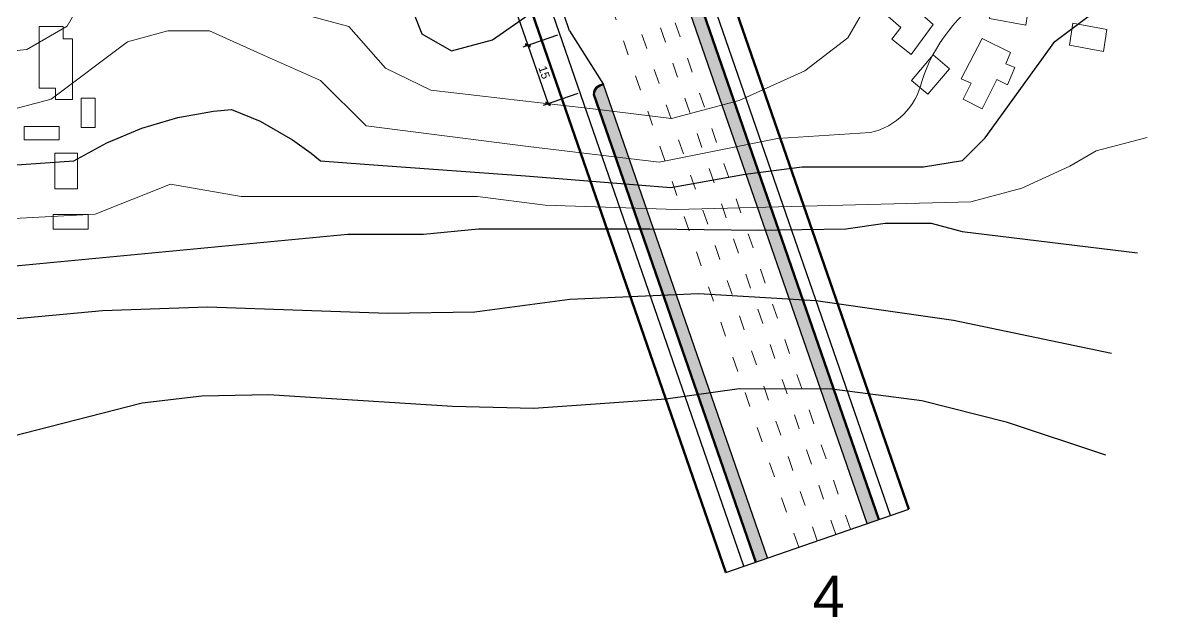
# Model space of a CAD drawing. Header units: millimetres. Extents: x -2825 to 30098, y -1816 to 5947.
# Drawn here: x -595.6 to -317.8, y 4982.8 to 5126.5 of the extents above; entities that cross this region are included whole.
import ezdxf

# ---------------------------------------------------------------- set-up
doc = ezdxf.new("R2010")
doc.units = ezdxf.units.MM
doc.linetypes.add('ACAD_ISO03W100', pattern=[30, 12, -18])
for name, color, linetype, lineweight in [('Дор. Розм.', 7, 'Continuous', 50), ('Забудова', 40, 'Continuous', 40), ('Осі', 30, 'Continuous', 15), ('Червоні лінії', 10, 'Continuous', 53)]:
    doc.layers.add(name, color=color, linetype=linetype, lineweight=lineweight)
doc.layers.add('Озелення', color=7, linetype='Continuous', true_color=0x9fff80)
doc.layers.add('Розмітка', color=7, linetype='ACAD_ISO03W100')
doc.styles.get("Standard").update_dxf_attribs({"font": 'arial.ttf'})
doc.dimstyles.new('ISO-25', dxfattribs={"dimtxt": 2, "dimasz": 1, "dimexe": 1.25, "dimexo": 0.625, "dimtad": 3, "dimtxsty": 'Standard', "dimblk": 'OBLIQUE', "dimcen": 2.5, "dimadec": 0, "dimazin": 0, "dimtfac": 1, "dimtmove": 1, "dimatfit": 3, "dimfxl": 1, "dimarcsym": 0})

# ---------------------------------------------------------------- blocks, each defined once
blk = doc.blocks.new('_Oblique')
at = {"color": 0, "linetype": 'ByBlock', "lineweight": -2}
blk.add_line((-0.5, -0.5), (0.5, 0.5), dxfattribs=at)

msp = doc.modelspace()

# ---------------------------------------------------------------- hatches: boundary and pattern name
at = {"layer": 'Озелення'}
h = msp.add_hatch(color=256, dxfattribs=at)
h.dxf.hatch_style = 1
h.paths.add_polyline_path([(-451.01569, 5186.57707), (-453.27853, 5193.34165, 0.432022924), (-456.6122, 5193.85064), (-453.85082, 5185.59623), (-436.87455, 5136.52595), (-434.03942, 5137.50678)])
h.paths.add_polyline_path([(-434.03942, 5137.50678), (-436.87455, 5136.52595), (-391.52856, 5005.45236), (-388.69343, 5006.43319)])
h = msp.add_hatch(color=256, dxfattribs=at)
h.dxf.hatch_style = 1
h.paths.add_polyline_path([(-418.4623, 4996.13441), (-415.62717, 4997.11525), (-455.23767, 5111.61029, 0.618033989), (-457.09196, 5107.79433)])

# ---------------------------------------------------------------- linework, layer by layer
for points, elevation in [([(-597.90603, 5132.46565), (-588.95071, 5140.24502), (-577.19121, 5161.86443), (-571.67328, 5166.02548), (-565.10437, 5167.22936), (-555.20997, 5164.57816), (-549.10605, 5159.38456), (-543.0434, 5148.88374), (-538.11345, 5143.95379), (-531.96232, 5141.05914), (-524.7257, 5141.05914), (-511.77718, 5142.11878), (-506.14019, 5138.86427), (-502.70959, 5132.92229), (-499.14635, 5123.91763), (-491.96158, 5119.76949), (-482.07653, 5122.41819), (-472.5103, 5129.17082), (-462.96222, 5133.0403), (-451.5021, 5136.11103), (-431.81038, 5133.27485), (-414.81156, 5133.86102), (-410.96891, 5137.70367), (-407.32166, 5145.90999)], 240), ([(-673.43503, 5081.91672), (-656.74101, 5083.04216), (-634.08587, 5089.65219), (-583.30605, 5093.16356), (-575.35211, 5097.56566), (-566.88523, 5101.09299), (-558.15999, 5103.63974), (-549.51427, 5105.17398), (-545.22119, 5105.58841), (-538.24547, 5102.72924), (-530.41714, 5098.28334), (-525.94317, 5095.03141), (-523.68902, 5093.15681), (-513.00474, 5092.37694), (-474.13344, 5089.53964), (-438.97011, 5086.69718), (-420.99435, 5089.97971), (-407.23898, 5091.69914), (-387.65524, 5091.69914), (-377.85251, 5091.69914), (-368.47384, 5093.26225), (-363.00296, 5098.73313), (-346.12137, 5122.02347), (-326.26987, 5137.02933)], 237), ([(-655.92049, 5062.18894), (-517.06149, 5075.44545), (-498.7731, 5075.44545), (-485.48666, 5076.69594), (-472.35654, 5076.69594), (-455.63126, 5076.69594), (-444.06424, 5076.69594), (-417.81397, 5076.44059), (-396.70201, 5076.69594), (-387.16704, 5078.10273), (-376.06895, 5078.10273), (-368.53201, 5076.08322), (-326.1281, 5070.96156)], 235), ([(-661.80329, 5046.59299), (-617.10826, 5053.19621), (-576.40902, 5057.00931), (-550.99437, 5057.83396), (-507.37252, 5056.35134), (-486.38654, 5056.68159), (-463.42137, 5059.72454), (-432.27475, 5061.10652), (-403.89092, 5059.35596), (-370.61016, 5054.64911), (-332.4274, 5046.66564)], 234), ([(-598.50374, 5026.53317), (-566.76846, 5034.61276), (-552.31932, 5036.35483), (-536.24254, 5036.66079), (-491.78831, 5033.8332), (-472.13092, 5033.38109), (-454.89085, 5034.58414), (-440.2135, 5035.60836), (-422.43316, 5038.07252), (-400.07742, 5037.99671), (-378.33197, 5035.19494), (-357.92622, 5030.01893), (-333.92012, 5022.05929)], 233)]:
    msp.add_lwpolyline(points, dxfattribs=dict(elevation=elevation))
at = {"layer": 'Defpoints', "linetype": 'Continuous', "lineweight": 15, "elevation": 238}
msp.add_lwpolyline([(-640.90754, 5104.93141), (-600.65745, 5104.93141), (-588.75122, 5108.12168), (-570.30706, 5121.99537), (-560.57332, 5124.60352), (-550.50767, 5124.60352), (-537.48175, 5118.73889), (-523.63268, 5112.63138), (-512.60338, 5101.60207), (-473.43004, 5096.65179), (-441.77706, 5092.82217), (-413.17214, 5098.60568), (-390.66336, 5100.01248, 0.28745504), (-378.31479, 5112.36105, -0.179894832), (-361.58951, 5133.77566, 0.112068021), (-344.70792, 5148.62521), (-330.83087, 5172.66096), (-317.80864, 5185.68319)], format="xyb", dxfattribs=at)
at = {"layer": 'Defpoints', "linetype": 'Continuous', "lineweight": 15}
for points, elevation in [([(-577.96026, 5137.81354), (-584.94039, 5125.72361), (-594.685, 5120.09755), (-608.90984, 5118.68107)], 239), ([(-391.45677, 5131.11704), (-396.19127, 5122.91664), (-406.61201, 5114.97083), (-422.4633, 5107.75143), (-438.78602, 5103.37777), (-457.80386, 5105.72243), (-474.73756, 5107.67632), (-497.01188, 5110.2815), (-507.95365, 5115.62213), (-516.78287, 5125.63806), (-525.87731, 5128.07491)], 239), ([(-323.80201, 5098.85673), (-336.11336, 5095.55791), (-342.52622, 5091.85545), (-354.08932, 5086.56818), (-366.4418, 5083.25834), (-437.71962, 5081.38261), (-469.35697, 5082.48929), (-485.67584, 5084.5526), (-542.88567, 5084.5526), (-559.95484, 5087.55377), (-578.14944, 5080.23841), (-622.00676, 5077.92961), (-635.54524, 5077.92961), (-654.67771, 5076.10195), (-671.37172, 5074.41379)], 236)]:
    msp.add_lwpolyline(points, dxfattribs=dict(at, elevation=elevation))
at = {"layer": 'Дор. Розм.', "lineweight": 30}
for p, q in [((-385.8583, 5007.41403), (-450.9873, 5195.67085)), ((-391.52856, 5005.45236), (-453.85082, 5185.59623)), ((-421.29743, 4995.15357), (-485.56345, 5180.91597)), ((-463.4495, 5124.64163), (-469.98048, 5143.51958)), ((-463.4495, 5124.64163), (-455.23767, 5111.61029)), ((-415.62717, 4997.11525), (-455.23767, 5111.61029))]:
    msp.add_line(p, q, dxfattribs=at)
at = {"layer": 'Дор. Розм.'}
for p, q in [((-388.69343, 5006.43319), (-451.01569, 5186.57707)), ((-418.4623, 4996.13441), (-457.58238, 5109.21189))]:
    msp.add_line(p, q, dxfattribs=at)
msp.add_arc((-455.21082, 5109.23874), 2.37171, 90.6485328, 180.6485328, dxfattribs=at)
at = {"layer": 'Забудова', "lineweight": 15}
for points in [[(-385.57412, 5122.59739), (-383.36324, 5125.43), (-388.31561, 5129.67889), (-380.09115, 5140.21263), (-373.28165, 5134.63594), (-378.32245, 5128.52815), (-375.58096, 5126.13814), (-380.88706, 5118.87961)], [(-361.95131, 5127.63735), (-361.14773, 5132.79242), (-352.35038, 5131.14532), (-353.15396, 5125.99024)], [(-585.89335, 5125.66907), (-585.89335, 5122.67821), (-583.60839, 5122.67821), (-583.60839, 5107.98783), (-587.7389, 5107.98783), (-587.7389, 5110.71479), (-591.69364, 5110.71479), (-591.69364, 5125.66907)], [(-334.37334, 5119.61905), (-333.54988, 5124.90166), (-341.78601, 5126.44369), (-342.60947, 5121.16108)], [(-363.73066, 5105.77884), (-360.19326, 5112.86034), (-357.55787, 5111.59025), (-355.80198, 5115.75397), (-357.98238, 5116.66664), (-356.83273, 5119.41072), (-363.73066, 5122.77444), (-368.77146, 5113.03737), (-366.38371, 5111.97515), (-368.32928, 5108.08032)], [(-376.80704, 5109.30662), (-371.5773, 5115.39346), (-375.59082, 5118.80209), (-380.82055, 5112.59351)], [(-578.11167, 5108.35515), (-578.11167, 5101.21826), (-581.55921, 5101.21826), (-581.55921, 5108.35515)], [(-586.8738, 5101.50496), (-586.8738, 5098.23395), (-595.32104, 5098.23395), (-595.32104, 5101.50496)], [(-582.44965, 5095.05945), (-582.44965, 5086.38758), (-587.89538, 5086.38758), (-587.89538, 5095.05945)], [(-579.80973, 5080.20012), (-588.26738, 5080.20012), (-588.26738, 5076.61298), (-579.80973, 5076.61298)]]:
    msp.add_lwpolyline(points, close=True, dxfattribs=at)
at = {"layer": 'Озелення'}
msp.add_line((-425.69188, 4993.63328), (-381.46385, 5008.93433), dxfattribs=at)
at = {"layer": 'Осі', "linetype": 'ACAD_ISO03W100', "lineweight": 15, "ltscale": 0.3}
msp.add_lwpolyline([(-403.57787, 5001.2838), (-465.92146, 5181.48936), (-576.85601, 5513.09824)], dxfattribs=at)
at = {"layer": 'Розмітка', "lineweight": 15, "ltscale": 0.3}
for p, q in [((-395.545, 5004.06284), (-460.88186, 5192.92052)), ((-408.06682, 4999.73081), (-473.28994, 5188.2597))]:
    msp.add_line(p, q, dxfattribs=at)
msp.add_lwpolyline([(-399.08891, 5002.83679), (-461.42455, 5183.01938), (-464.62598, 5192.58916)], dxfattribs=at)
at = {"layer": 'Червоні лінії'}
for p, q in [((-381.46385, 5008.93433), (-465.10561, 5250.70271)), ((-510.46554, 5238.67346), (-425.69188, 4993.63328))]:
    msp.add_line(p, q, dxfattribs=at)

# ---------------------------------------------------------------- texts
at = {"layer": 'Червоні лінії', "insert": (-404.695, 4992.83769), "char_height": 10, "attachment_point": 1}
msp.add_mtext_dynamic_manual_height_columns('4', width=4.6827552, gutter_width=12.5, heights=[0], dxfattribs=at)

# ---------------------------------------------------------------- dimensions: what is measured, and where the dimension line sits
at = {"layer": 'Дор. Розм.'}
for p1, p2 in [((-472.34309, 5142.70221), (-465.80418, 5123.80135)), ((-465.80418, 5123.80135), (-460.9, 5109.6257))]:
    msp.add_aligned_dim(p1=p1, p2=p2, distance=-8.21905, dimstyle='ISO-25', dxfattribs=at).render()

doc.saveas('drawing.dxf')
